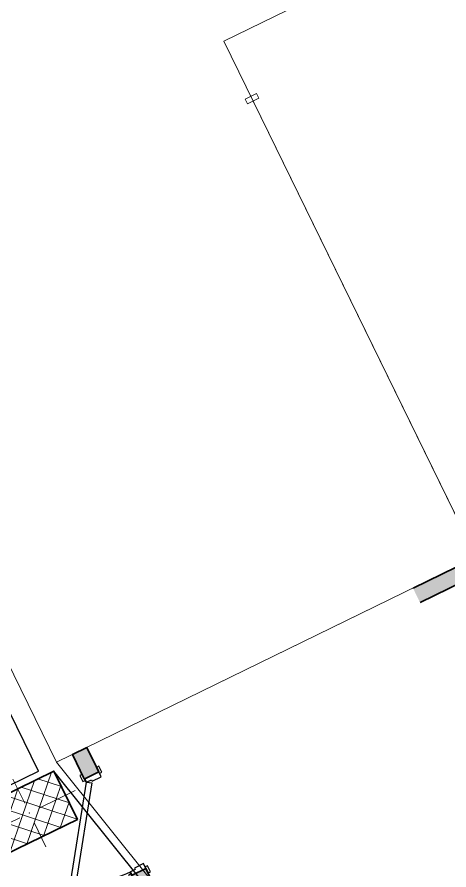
# Model space of a CAD drawing. Header units: metres. Extents: x 7511783 to 7512372, y 4692307 to 4692611.
# Drawn here: x 7511960.25 to 7511963.46, y 4692577.19 to 4692583.54 of the extents above; entities that cross this region are included whole.
import ezdxf

# ---------------------------------------------------------------- set-up
doc = ezdxf.new("R2010")
doc.units = ezdxf.units.M
doc.layers.get('0').update_dxf_attribs({"lineweight": 0})
for name, color, linetype, lineweight in [('2D Drafting - General_Pen_No__1', 7, 'Continuous', 0), ('A - Muret', 7, 'Continuous', 0), ('A - Muret_Pen_No__7', 7, 'Continuous', 0), ('A - Pllaka Themel', 7, 'Continuous', 0), ('A - Pllaka Themel_Pen_No__42', 8, 'Continuous', 0), ('A - Shtyllat', 7, 'Continuous', 0), ('A - Shtyllat_Pen_No__1', 7, 'Continuous', 0), ('A - Shtyllat_Pen_No__7', 7, 'Continuous', 0), ('A1 - Bodrumi -1', 7, 'Continuous', 0), ('ARCHICAD Doors_Pen_No__42', 8, 'Continuous', 0)]:
    doc.layers.add(name, color=color, linetype=linetype, lineweight=lineweight)
doc.layers.add('A - Muret_Pen_No__102', color=7, linetype='Continuous', lineweight=0, true_color=0xcccccc)

# ---------------------------------------------------------------- blocks, each defined once
blk = doc.blocks.new('Slab_2', base_point=(27550, -20500.83535421408))
at = {"layer": 'A - Pllaka Themel_Pen_No__42', "color": 8, "linetype": 'Continuous', "lineweight": 25, "flags": 128}
blk.add_lwpolyline([(27550, -20500.83535421408), (52100, -20500.83535421408), (52100, 1500), (27550, 1500)], close=True, dxfattribs=at)
blk = doc.blocks.new('Slab_5', base_point=(27099.99999994247, -19050.45703700876))
at = {"layer": 'A - Pllaka Themel_Pen_No__42', "color": 8, "linetype": 'Continuous', "lineweight": 25, "flags": 128}
blk.add_lwpolyline([(27099.99999994247, -19050.45703700876), (27099.99999994245, -53141.28956256485), (34367.48378446266, -53141.28956256485), (34572.08011014806, -54047.73212241127), (58725.51372234098, -48551.56399353077), (58577.30438397717, -47886.40318112021), (60192.66493870387, -47573.34216697118), (56976.71528492225, -33242.20353530695), (55470.262655318, -33580.37692266011), (52202.17436583389, -19050.80466526669)], close=True, dxfattribs=at)
blk = doc.blocks.new('Door 22')
at = {"layer": 'ARCHICAD Doors_Pen_No__42', "color": 8, "linetype": 'Continuous', "lineweight": 25}
for p, q in [((-260.3921784050518, 393.9747868736185), (-237.4491209510099, 426.7408686451782)), ((349.0569425459581, -32.76608177155968), (-260.3921784050518, 393.9747868736185)), ((-237.4491209510099, 426.7408686451782), (371.9999999999999, 0)), ((-387, 23.99999999999998), (-437, 23.99999999999998)), ((-437, 23.99999999999998), (-437, 4.99999999999999)), ((-437, 4.99999999999999), (-387, 4.99999999999999)), ((-400, 4.99999999999999), (-437.0000000000001, 4.99999999999999)), ((-400, 4.99999999999999), (-437.0000000000001, 4.99999999999999)), ((-375, 4.99999999999999), (-400, 4.99999999999999)), ((-400, 4.99999999999999), (-400, 0)), ((-400, 0), (-400, 4.99999999999999)), ((-400, 0), (-400, 4.99999999999999)), ((-400, 0), (-375, 0)), ((-372.0000000000001, 0), (-400, 0)), ((-400, 0), (-400, -115)), ((-400, -115), (-400, 0)), ((-400, -115), (-400, 0)), ((-387, 4.99999999999999), (-387, 23.99999999999998)), ((-375, 0), (-375, 4.99999999999999)), ((-372.0000000000001, -40), (-372.0000000000001, 0)), ((371.9999999999999, 0), (349.0569425459581, -32.76608177155968)), ((400, 0), (372.0000000000001, 0)), ((372.0000000000001, 0), (372.0000000000001, -40)), ((400, 4.99999999999999), (375, 4.99999999999999)), ((375, 4.99999999999999), (375, 0)), ((375, 0), (400, 0)), ((437, 23.99999999999998), (387, 23.99999999999998)), ((387, 23.99999999999998), (387, 4.99999999999999)), ((387, 4.99999999999999), (437, 4.99999999999999)), ((400, 0), (400, 4.99999999999999)), ((400, 0), (400, 4.99999999999999)), ((400, 0), (400, 4.99999999999999)), ((400, 4.99999999999999), (437.0000000000001, 4.99999999999999)), ((400, 4.99999999999999), (437.0000000000001, 4.99999999999999)), ((400, -115), (400, 0)), ((400, -115), (400, 0)), ((400, -115), (400, 0)), ((437, 4.99999999999999), (437, 23.99999999999998)), ((-360.0000000000001, -40), (-372.0000000000001, -40)), ((-360.0000000000001, -115), (-360.0000000000001, -40)), ((372.0000000000001, -40), (360.0000000000001, -40)), ((360.0000000000001, -40), (360.0000000000001, -115)), ((-387, -115), (-437, -115)), ((-437, -115), (-437, -134)), ((-400, -115), (-437.0000000000001, -115)), ((-400, -115), (-437.0000000000001, -115)), ((-400, -115), (-360.0000000000001, -115)), ((-387, -134), (-387, -115)), ((360.0000000000001, -115), (400, -115)), ((437, -115), (387, -115)), ((387, -115), (387, -134)), ((400, -115), (437.0000000000001, -115)), ((400, -115), (437.0000000000001, -115)), ((437, -134), (437, -115)), ((-437, -134), (-387, -134)), ((387, -134), (437, -134))]:
    blk.add_line(p, q, dxfattribs=at)
blk.add_arc((371.9999999999999, 0), 744, 145, 180, dxfattribs=at)
blk = doc.blocks.new('Wall_20', base_point=(999.9999999999982, -16800.83534970144))
at = {"layer": 'A - Muret_Pen_No__102', "linetype": 'Continuous', "lineweight": 0, "true_color": 0xcccccc}
for points in [[(999.9999999999982, -16920.83534970144), (3261.95097811315, -16920.83534970144), (3261.95097811315, -16800.83536996704), (999.9999999999982, -16800.83536996704)], [(4061.950966788256, -16800.83536996704), (4061.950966788256, -16920.83534970144), (4440.000020265594, -16920.83534970144), (4559.999999999995, -16800.83536996704)]]:
    blk.add_hatch(color=254, dxfattribs=at).paths.add_polyline_path(points)
at = {"layer": 'A - Muret_Pen_No__7', "color": 7, "linetype": 'Continuous', "lineweight": 35}
for p, q in [((3261.950970048401, -16800.83534970144), (3224.9509700484, -16800.83534970144)), ((3261.950970048401, -16800.83534970144), (3261.950970048401, -16915.83534970144)), ((4061.950970048401, -16800.83534970144), (4098.950970048401, -16800.83534970144)), ((4061.950970048401, -16800.83534970144), (4061.950970048401, -16915.83534970144)), ((3261.950970048401, -16920.83534970144), (3224.9509700484, -16920.83534970144)), ((3261.950970048401, -16915.83534970144), (3261.950970048401, -16920.83534970144)), ((4061.950970048401, -16915.83534970144), (4061.950970048401, -16920.83534970144)), ((4061.950970048401, -16920.83534970144), (4098.950970048401, -16920.83534970144))]:
    blk.add_line(p, q, dxfattribs=at)
at = {"layer": 'A - Muret_Pen_No__7', "color": 7, "linetype": 'Continuous', "lineweight": 35, "flags": 128}
for points in [[(3261.95097811315, -16800.83534970144), (999.9999999999982, -16800.83534970144)], [(4559.999999999995, -16800.83534970144), (4061.950966788255, -16800.83534970144)], [(999.9999999999982, -16920.83534970144), (3261.950960827786, -16920.83534970144)], [(4061.950977517101, -16920.83534970144), (4439.999999999995, -16920.83534970144)]]:
    blk.add_lwpolyline(points, dxfattribs=at)
at = {"layer": 'ARCHICAD Doors_Pen_No__42', "color": 8, "linetype": 'Continuous', "lineweight": 25, "xscale": -1, "zscale": 1000, "rotation": 180}
blk.add_blockref('Door 22', (3661.950970048401, -16915.83534970144), dxfattribs=at)
blk = doc.blocks.new('Wall_24', base_point=(249.9999999999984, -8800.830745419273))
at = {"layer": 'A - Muret_Pen_No__102', "linetype": 'Continuous', "lineweight": 0, "true_color": 0xcccccc}
for points in [[(129.999999999998, -8800.830745419273), (129.999999999998, -9002.560985774975), (249.9999800709711, -9002.560985774975), (249.9999800709711, -8800.830745419273)], [(129.999999999998, -11500.83965125988), (249.9999800709711, -11500.83965125988), (249.9999800709711, -9802.560973614714), (129.999999999998, -9802.560973614714)]]:
    blk.add_hatch(color=254, dxfattribs=at).paths.add_polyline_path(points)
at = {"layer": 'A - Muret_Pen_No__7', "color": 7, "linetype": 'Continuous', "lineweight": 35}
for p, q in [((129.9999999999985, -9002.560988771113), (129.9999999999985, -8965.560988771113)), ((134.9999999999985, -9002.560988771113), (129.9999999999985, -9002.560988771113)), ((249.9999999999985, -9002.560988771113), (134.9999999999985, -9002.560988771113)), ((249.9999999999985, -9002.560988771113), (249.9999999999985, -8965.560988771113)), ((129.9999999999982, -9802.560988771113), (129.9999999999982, -9839.560988771113)), ((134.9999999999982, -9802.560988771113), (129.9999999999982, -9802.560988771113)), ((249.9999999999982, -9802.560988771113), (134.9999999999982, -9802.560988771113)), ((249.9999999999982, -9802.560988771113), (249.9999999999982, -9839.560988771113))]:
    blk.add_line(p, q, dxfattribs=at)
at = {"layer": 'A - Muret_Pen_No__7', "color": 7, "linetype": 'Continuous', "lineweight": 35, "flags": 128}
for points in [[(129.9999999999984, -8800.830745419273), (129.9999999999984, -9002.560985774975)], [(249.9999999999984, -8800.830745419273), (129.9999999999984, -8800.830745419273)], [(249.9999999999984, -9002.560985774975), (249.9999999999984, -8800.830745419273)], [(129.9999999999983, -9802.560973614714), (129.999999999998, -11500.83965125988)], [(249.999999999998, -11500.83965125988), (249.9999999999982, -9802.560973614714)]]:
    blk.add_lwpolyline(points, dxfattribs=at)
at = {"layer": 'ARCHICAD Doors_Pen_No__42', "color": 8, "linetype": 'Continuous', "lineweight": 25, "zscale": 1000, "rotation": 89.99999999999999}
blk.add_blockref('Door 22', (134.9999999999984, -9402.560988771113), dxfattribs=at)
blk = doc.blocks.new('Column_26', base_point=(2802.500000000002, 14980))
at = {"layer": 'A - Shtyllat_Pen_No__1', "color": 7, "linetype": 'Continuous', "lineweight": 13, "flags": 128}
blk.add_lwpolyline([(2850.000000000002, 15000), (2850.000000000002, 14960), (2755.000000000002, 14960), (2755.000000000002, 15000)], close=True, dxfattribs=at)
blk = doc.blocks.new('Column_98', base_point=(51902.1743658339, -19250.80466526668))
at = {"layer": 'A - Shtyllat', "linetype": 'Continuous', "lineweight": 0, "true_color": 0x000000}
h = blk.add_hatch(dxfattribs=at)
h.set_pattern_fill('CONCRETE_BLOCK', color=18, style=0, pattern_type=2)
h.set_pattern_definition([(44.99999999999999, (0, 0), (-68.94290863686237, 68.94290863686243), []), (135.0000000000002, (0, 0), (68.94290863686219, 68.94290863686261), [])])
h.paths.add_polyline_path([(52202.1743658339, -19050.80466526668), (51602.1743658339, -19050.80466526668), (51602.17436583389, -19450.80466526668), (52202.17436583389, -19450.80466526669)])
at = {"layer": 'A - Shtyllat_Pen_No__1', "color": 7, "linetype": 'Continuous', "lineweight": 13}
for p, q in [((51902.1743658339, -19170.80466526668), (51902.1743658339, -18970.80466526668)), ((51822.1743658339, -19250.80466526668), (51522.17436583389, -19250.80466526668)), ((51982.17436583389, -19250.80466526668), (52282.1743658339, -19250.80466526669)), ((51902.1743658339, -19330.80466526668), (51902.1743658339, -19530.80466526668))]:
    blk.add_line(p, q, dxfattribs=at)
blk.add_point((51902.1743658339, -19250.80466526668), dxfattribs=at)
at = {"layer": 'A - Shtyllat_Pen_No__7', "color": 7, "linetype": 'Continuous', "lineweight": 35, "flags": 128}
blk.add_lwpolyline([(52202.1743658339, -19050.80466526668), (51602.1743658339, -19050.80466526668), (51602.17436583389, -19450.80466526668), (52202.17436583389, -19450.80466526669)], close=True, dxfattribs=at)

msp = doc.modelspace()

# ---------------------------------------------------------------- linework, layer by layer
for points in [[(7511954.921239601, 4692589.491454636), (7511960.541864341, 4692577.990581917), (7511963.663966781, 4692579.516393621), (7511961.786889072, 4692583.357253456), (7511964.912988799, 4692584.885018709), (7511966.984926229, 4692582.298102881), (7511967.264808017, 4692582.522268483), (7511976.151135561, 4692571.427251234), (7511980.320187881, 4692574.766368571), (7511971.286953057, 4692586.044806789), (7511971.677210435, 4692586.357375467), (7511971.552182963, 4692586.513478419), (7511967.171057547, 4692595.478098563), (7511954.921239601, 4692589.491454636)], [(7511963.621167545, 4692579.603969038), (7511961.786889063, 4692583.357253473), (7511964.912988799, 4692584.885018709), (7511966.984926227, 4692582.298102887), (7511963.621167545, 4692579.603969038)], [(7511957.070070291, 4692584.752914803), (7511952.892292927, 4692582.711181154), (7511956.229318349, 4692575.882989199), (7511960.407095714, 4692577.924722848), (7511957.070070291, 4692584.752914803)], [(7511969.774734509, 4692579.38850174), (7511963.467954159, 4692574.337214781), (7511960.541864341, 4692577.990581917), (7511963.776272624, 4692579.571278934), (7511963.72782335, 4692579.689392827), (7511967.264808017, 4692582.522268483), (7511969.774734509, 4692579.38850174)], [(7511952.936368961, 4692536.274337796), (7511959.465850124, 4692539.465305801), (7511960.047672097, 4692538.7407501), (7511979.334960965, 4692554.284103584), (7511978.909755965, 4692554.816650042), (7511980.223611783, 4692555.80719525), (7511971.041700033, 4692567.270892877), (7511969.83671859, 4692566.305605103), (7511960.520834319, 4692577.924691613), (7511937.967862489, 4692566.902763578)]]:
    msp.add_lwpolyline(points, close=True)
at = {"layer": '2D Drafting - General_Pen_No__1', "color": 7, "linetype": 'Continuous', "lineweight": 13, "flags": 128}
msp.add_lwpolyline([(7511952.936368961, 4692536.274337796), (7511959.465850124, 4692539.465305801), (7511960.047672097, 4692538.7407501), (7511979.334960965, 4692554.284103584), (7511978.909755965, 4692554.816650042), (7511980.223611783, 4692555.80719525), (7511971.041700033, 4692567.270892877), (7511969.83671859, 4692566.305605103), (7511960.520834319, 4692577.924691613), (7511937.967862489, 4692566.902763578)], close=True, dxfattribs=at)

# ---------------------------------------------------------------- block references
at = {"layer": 'A - Muret', "color": 7, "lineweight": 35, "xscale": 0.001, "yscale": 0.001, "zscale": 0.001, "rotation": 26.04535599708318}
for name, p in [('Wall_20', (7511963.193991903, 4692579.286710841)), ('Wall_24', (7511960.766476028, 4692578.100352542))]:
    msp.add_blockref(name, p, dxfattribs=at)
at = {"layer": 'A - Pllaka Themel', "color": 8, "linetype": 'Continuous', "lineweight": 25, "xscale": 0.001, "yscale": 0.001, "zscale": 0.001, "rotation": 26.04535599708318}
msp.add_blockref('Slab_5', (7511937.967714828, 4692566.903078335), dxfattribs=at)
at = {"layer": 'A - Shtyllat', "color": 7, "lineweight": 35, "xscale": 0.001, "yscale": 0.001, "zscale": 0.001, "rotation": 26.04535599708318}
for name, p in [('Column_26', (7511961.995453262, 4692582.930491253)), ('Column_98', (7511960.339116797, 4692577.613277513))]:
    msp.add_blockref(name, p, dxfattribs=at)
at = {"layer": 'A1 - Bodrumi -1', "color": 8, "linetype": 'Continuous', "lineweight": 25, "xscale": 0.001, "yscale": 0.001, "zscale": 0.001, "rotation": 26.04535599708318}
msp.add_blockref('Slab_2', (7511938.350227849, 4692567.145247906), dxfattribs=at)

doc.saveas('drawing.dxf')
